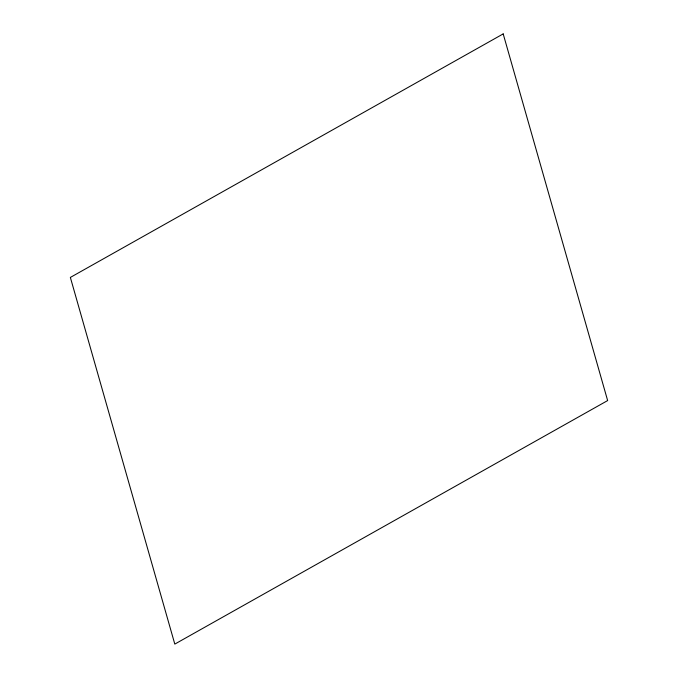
<?xml version="1.0" encoding="UTF-8"?>
<svg xmlns="http://www.w3.org/2000/svg" width="678" height="678" viewBox="0 0 678 678"><rect width="100%" height="100%" fill="white"/><g stroke="black" fill="none" stroke-linecap="round" stroke-linejoin="round"><path stroke-width="1.02" d="M503.195 33.9L70.359 277.429L174.805 644.1L607.641 400.571L503.195 33.9"/></g></svg>
